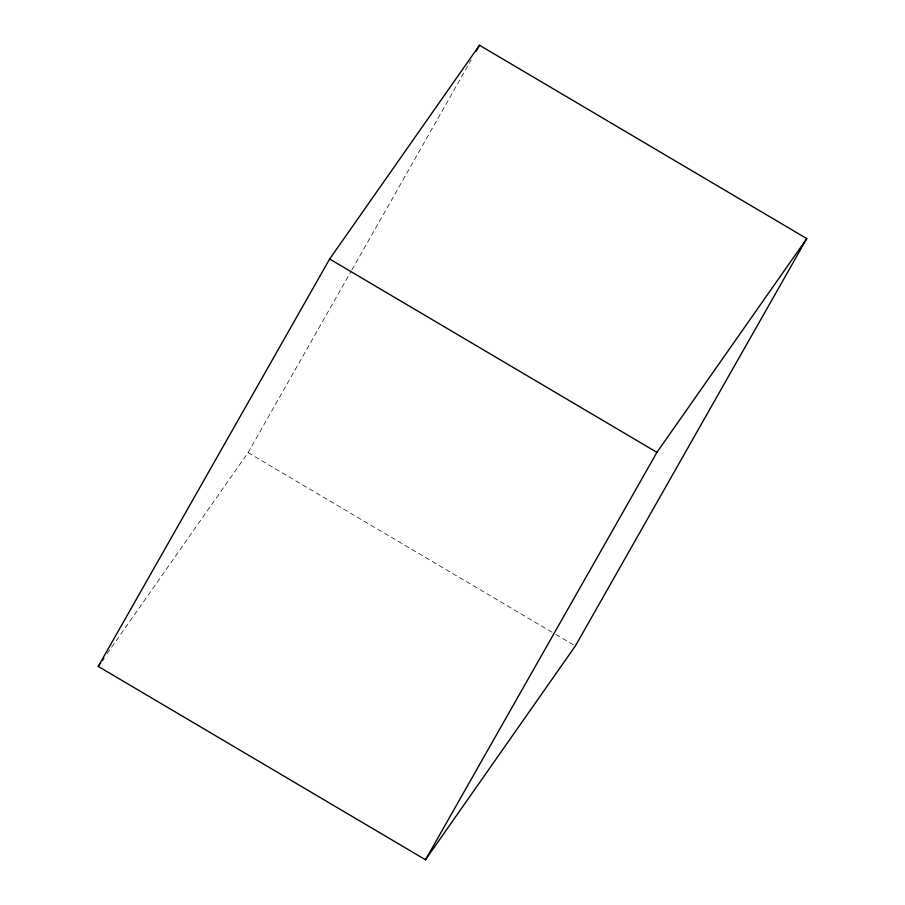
<?xml version="1.0" encoding="UTF-8"?>
<svg xmlns="http://www.w3.org/2000/svg" width="905" height="905" viewBox="0 0 905 905"><rect width="100%" height="100%" fill="white"/><g stroke="black" fill="none" stroke-linecap="round" stroke-linejoin="round"><path stroke-width="0.68" stroke-dasharray="4.53 3.39" d="M107.129 653.704L248.072 452.636L351.242 271.025M351.932 269.803L471.132 59.979M248.072 452.636L554.663 633.76M555.885 634.473L575.354 645.978"/><path stroke-width="1.36" d="M98.226 666.408L329.646 259.022L479.503 45.25L806.774 238.592L575.354 645.978L425.497 859.75L98.226 666.408L100.659 662.946M476.019 51.381L479.503 45.25M425.497 859.75L656.928 452.364L806.774 238.592M102.276 660.639L103.894 658.32M329.646 259.022L656.928 452.364"/></g></svg>
